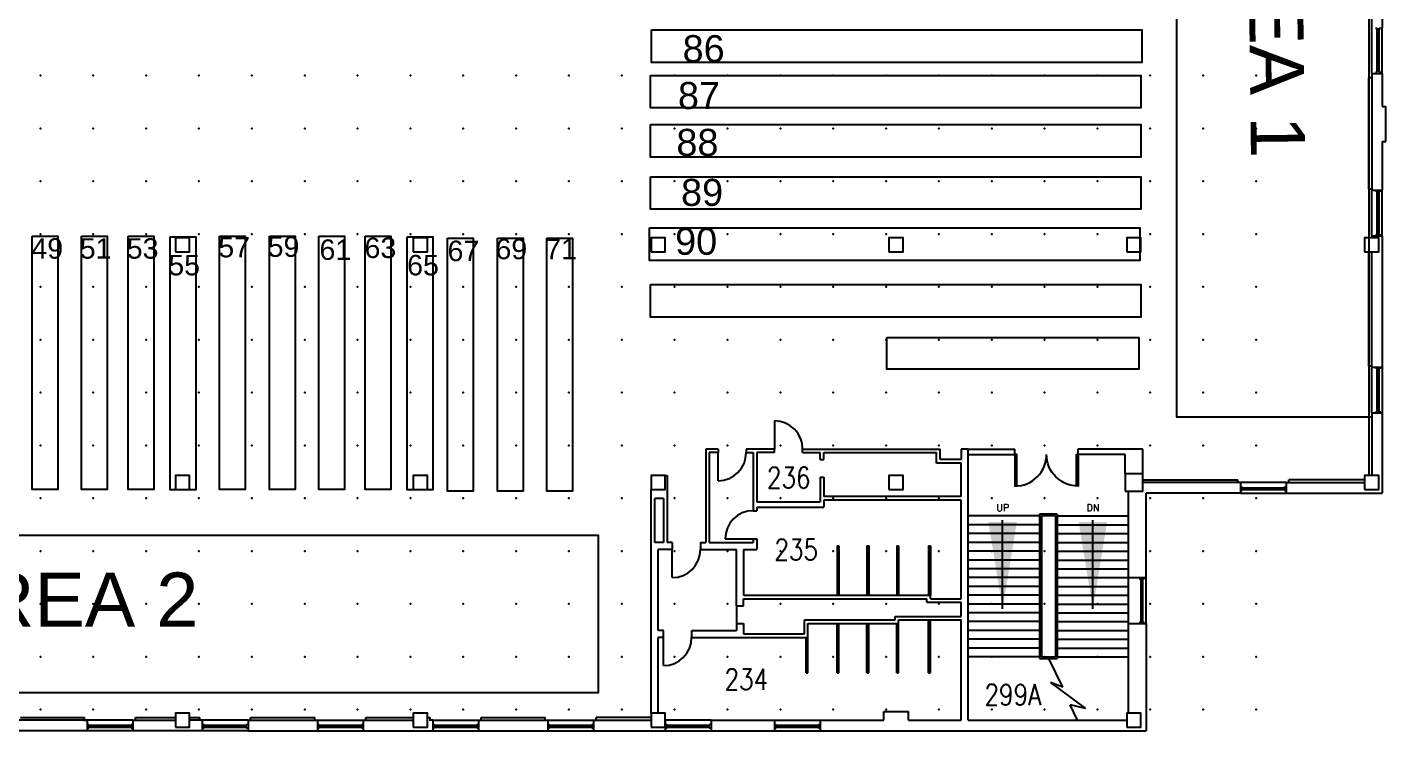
# Model space of a CAD drawing. Header units: millimetres. Extents: x 16 to 306, y 32 to 213.
# Drawn here: x 180.8 to 306.3, y 31.8 to 96.8 of the extents above; entities that cross this region are included whole.
import ezdxf
from ezdxf.enums import TextEntityAlignment as Align

# ---------------------------------------------------------------- set-up
doc = ezdxf.new("R2010")
doc.units = ezdxf.units.MM
for name, color, linetype in [('A-CIRC-TEXT', 1, 'Continuous'), ('A-DOOR', 2, 'Continuous'), ('A-FLOR-IDEN', 202, 'Continuous'), ('A-FLOR-STRS', 1, 'Continuous'), ('A-FLOR-TPTN', 1, 'Continuous'), ('A-WALL', 7, 'Continuous')]:
    doc.layers.add(name, color=color, linetype=linetype)
doc.styles.add('NOTES8', font='romans.shx', dxfattribs={"height": 8})
doc.styles.add('ROMANS', font='ROMANS.shx')
doc.styles.get("Standard").update_dxf_attribs({"font": 'arial.ttf'})
doc.dimstyles.get("Standard").update_dxf_attribs({"dimtxt": 0.18, "dimasz": 0.18, "dimexe": 0.18, "dimexo": 0.0625, "dimgap": 0.09, "dimtad": 0, "dimtih": 1, "dimtoh": 1, "dimdec": 4, "dimzin": 0, "dimdsep": 46, "dimtxsty": 'Standard', "dimcen": 0.09, "dimadec": 0, "dimazin": 0, "dimtfac": 1, "dimtdec": 4, "dimtofl": 0, "dimtmove": 0, "dimatfit": 3, "dimfxl": 1, "dimtolj": 1, "dimtzin": 0, "dimarcsym": 0})

# ---------------------------------------------------------------- blocks, each defined once
blk = doc.blocks.new('*U5')
blk.add_point((0, 0))
blk = doc.blocks.new('*U7')
at = {"color": 0, "linetype": 'ByBlock', "lineweight": -2, "transparency": 16777216}
for p in [(166.0356, 58.6008), (170.919, 58.6008), (175.8024, 58.6008), (180.6858, 58.6008), (185.5692, 58.6008), (190.4526, 58.6008), (195.336, 58.6008), (200.2194, 58.6008), (205.1028, 58.6008), (209.9862, 58.6008), (214.8696, 58.6008), (219.753, 58.6008), (224.6364, 58.6008), (229.5198, 58.6008), (234.4032, 58.6008), (239.2866, 58.6008), (244.17, 58.6008), (249.0534, 58.6008), (253.9368, 58.6008), (258.8202, 58.6008), (263.7036, 58.6008), (268.587, 58.6008), (273.4704, 58.6008), (278.3538, 58.6008), (166.0356, 53.7174), (170.919, 53.7174), (175.8024, 53.7174), (180.6858, 53.7174), (185.5692, 53.7174), (190.4526, 53.7174), (195.336, 53.7174), (200.2194, 53.7174), (205.1028, 53.7174), (209.9862, 53.7174), (214.8696, 53.7174), (219.753, 53.7174), (224.6364, 53.7174), (229.5198, 53.7174), (234.4032, 53.7174), (239.2866, 53.7174), (244.17, 53.7174), (249.0534, 53.7174), (253.9368, 53.7174), (258.8202, 53.7174), (263.7036, 53.7174), (268.587, 53.7174), (273.4704, 53.7174), (278.3538, 53.7174), (166.0356, 48.834), (170.919, 48.834), (175.8024, 48.834), (180.6858, 48.834), (185.5692, 48.834), (190.4526, 48.834), (195.336, 48.834), (200.2194, 48.834), (205.1028, 48.834), (209.9862, 48.834), (214.8696, 48.834), (219.753, 48.834), (224.6364, 48.834), (229.5198, 48.834), (234.4032, 48.834), (239.2866, 48.834), (244.17, 48.834), (249.0534, 48.834), (253.9368, 48.834), (258.8202, 48.834), (263.7036, 48.834), (268.587, 48.834), (273.4704, 48.834), (278.3538, 48.834), (166.0356, 43.9506), (170.919, 43.9506), (175.8024, 43.9506), (180.6858, 43.9506), (185.5692, 43.9506), (190.4526, 43.9506), (195.336, 43.9506), (200.2194, 43.9506), (205.1028, 43.9506), (209.9862, 43.9506), (214.8696, 43.9506), (219.753, 43.9506), (224.6364, 43.9506), (229.5198, 43.9506), (234.4032, 43.9506), (239.2866, 43.9506), (244.17, 43.9506), (249.0534, 43.9506), (253.9368, 43.9506), (258.8202, 43.9506), (263.7036, 43.9506), (268.587, 43.9506), (273.4704, 43.9506), (278.3538, 43.9506), (166.0356, 39.0672), (170.919, 39.0672), (175.8024, 39.0672), (180.6858, 39.0672), (185.5692, 39.0672), (190.4526, 39.0672), (195.336, 39.0672), (200.2194, 39.0672), (205.1028, 39.0672), (209.9862, 39.0672), (214.8696, 39.0672), (219.753, 39.0672), (224.6364, 39.0672), (229.5198, 39.0672), (234.4032, 39.0672), (239.2866, 39.0672), (244.17, 39.0672), (249.0534, 39.0672), (253.9368, 39.0672), (258.8202, 39.0672), (263.7036, 39.0672), (268.587, 39.0672), (273.4704, 39.0672), (278.3538, 39.0672), (166.0356, 34.1838), (170.919, 34.1838), (175.8024, 34.1838), (180.6858, 34.1838), (185.5692, 34.1838), (190.4526, 34.1838), (195.336, 34.1838), (200.2194, 34.1838), (205.1028, 34.1838), (209.9862, 34.1838), (214.8696, 34.1838), (219.753, 34.1838), (224.6364, 34.1838), (229.5198, 34.1838), (234.4032, 34.1838), (239.2866, 34.1838), (244.17, 34.1838), (249.0534, 34.1838), (253.9368, 34.1838), (258.8202, 34.1838), (263.7036, 34.1838), (268.587, 34.1838), (273.4704, 34.1838), (278.3538, 34.1838), (166.0356, 29.3004), (170.919, 29.3004), (175.8024, 29.3004), (180.6858, 29.3004), (185.5692, 29.3004), (190.4526, 29.3004), (195.336, 29.3004), (200.2194, 29.3004), (205.1028, 29.3004), (209.9862, 29.3004), (214.8696, 29.3004), (219.753, 29.3004), (224.6364, 29.3004), (229.5198, 29.3004), (234.4032, 29.3004), (239.2866, 29.3004), (244.17, 29.3004), (249.0534, 29.3004), (253.9368, 29.3004), (258.8202, 29.3004), (263.7036, 29.3004), (268.587, 29.3004), (273.4704, 29.3004), (278.3538, 29.3004), (166.0356, 24.417), (170.919, 24.417), (175.8024, 24.417), (180.6858, 24.417), (185.5692, 24.417), (190.4526, 24.417), (195.336, 24.417), (200.2194, 24.417), (205.1028, 24.417), (209.9862, 24.417), (214.8696, 24.417), (219.753, 24.417), (224.6364, 24.417), (229.5198, 24.417), (234.4032, 24.417), (239.2866, 24.417), (244.17, 24.417), (249.0534, 24.417), (253.9368, 24.417), (258.8202, 24.417), (263.7036, 24.417), (268.587, 24.417), (273.4704, 24.417), (278.3538, 24.417), (166.0356, 19.5336), (170.919, 19.5336), (175.8024, 19.5336), (180.6858, 19.5336), (185.5692, 19.5336), (190.4526, 19.5336), (195.336, 19.5336), (200.2194, 19.5336), (205.1028, 19.5336), (209.9862, 19.5336), (214.8696, 19.5336), (219.753, 19.5336), (224.6364, 19.5336), (229.5198, 19.5336), (234.4032, 19.5336), (239.2866, 19.5336), (244.17, 19.5336), (249.0534, 19.5336), (253.9368, 19.5336), (258.8202, 19.5336), (263.7036, 19.5336), (268.587, 19.5336), (273.4704, 19.5336), (278.3538, 19.5336), (166.0356, 14.6502), (170.919, 14.6502), (175.8024, 14.6502), (180.6858, 14.6502), (185.5692, 14.6502), (190.4526, 14.6502), (195.336, 14.6502), (200.2194, 14.6502), (205.1028, 14.6502), (209.9862, 14.6502), (214.8696, 14.6502), (219.753, 14.6502), (224.6364, 14.6502), (229.5198, 14.6502), (234.4032, 14.6502), (239.2866, 14.6502), (244.17, 14.6502), (249.0534, 14.6502), (253.9368, 14.6502), (258.8202, 14.6502), (263.7036, 14.6502), (268.587, 14.6502), (273.4704, 14.6502), (278.3538, 14.6502), (166.0356, 9.7668), (170.919, 9.7668), (175.8024, 9.7668), (180.6858, 9.7668), (185.5692, 9.7668), (190.4526, 9.7668), (195.336, 9.7668), (200.2194, 9.7668), (205.1028, 9.7668), (209.9862, 9.7668), (214.8696, 9.7668), (219.753, 9.7668), (224.6364, 9.7668), (229.5198, 9.7668), (234.4032, 9.7668), (239.2866, 9.7668), (244.17, 9.7668), (249.0534, 9.7668), (253.9368, 9.7668), (258.8202, 9.7668), (263.7036, 9.7668), (268.587, 9.7668), (273.4704, 9.7668), (278.3538, 9.7668), (166.0356, 4.8834), (170.919, 4.8834), (175.8024, 4.8834), (180.6858, 4.8834), (185.5692, 4.8834), (190.4526, 4.8834), (195.336, 4.8834), (200.2194, 4.8834), (205.1028, 4.8834), (209.9862, 4.8834), (214.8696, 4.8834), (219.753, 4.8834), (224.6364, 4.8834), (229.5198, 4.8834), (234.4032, 4.8834), (239.2866, 4.8834), (244.17, 4.8834), (249.0534, 4.8834), (253.9368, 4.8834), (258.8202, 4.8834), (263.7036, 4.8834), (268.587, 4.8834), (273.4704, 4.8834), (278.3538, 4.8834), (166.0356, 0), (170.919, 0), (175.8024, 0), (180.6858, 0), (185.5692, 0), (190.4526, 0), (195.336, 0), (200.2194, 0), (205.1028, 0), (209.9862, 0), (214.8696, 0), (219.753, 0), (224.6364, 0), (229.5198, 0), (234.4032, 0), (239.2866, 0), (244.17, 0), (249.0534, 0), (253.9368, 0), (258.8202, 0), (263.7036, 0), (268.587, 0), (273.4704, 0), (278.3538, 0)]:
    blk.add_blockref('*U5', p, dxfattribs=at)

msp = doc.modelspace()

# ---------------------------------------------------------------- linework, layer by layer
for points in [[(287.03, 159.32), (304.78, 159.32), (304.78, 60.77), (287.03, 60.77)], [(238.48, 96.58), (283.79, 96.58), (283.79, 93.57), (238.48, 93.57)], [(238.39, 92.37), (283.71, 92.37), (283.71, 89.36), (238.39, 89.36)], [(238.39, 87.82), (283.71, 87.82), (283.71, 84.81), (238.39, 84.81)], [(238.39, 83.01), (283.71, 83.01), (283.71, 80), (238.39, 80)], [(238.31, 78.28), (283.62, 78.28), (283.62, 75.27), (238.31, 75.27)], [(181.27, 77.5), (183.64, 77.5), (183.64, 54.11), (181.27, 54.11)], [(185.83, 77.5), (188.2, 77.5), (188.2, 54.11), (185.83, 54.11)], [(190.12, 77.5), (192.49, 77.5), (192.49, 54.11), (190.12, 54.11)], [(194, 77.46), (196.37, 77.46), (196.37, 54.07), (194, 54.07)], [(198.58, 77.5), (200.95, 77.5), (200.95, 54.11), (198.58, 54.11)], [(203.19, 77.5), (205.56, 77.5), (205.56, 54.11), (203.19, 54.11)], [(207.75, 77.5), (210.12, 77.5), (210.12, 54.11), (207.75, 54.11)], [(212.04, 77.5), (214.41, 77.5), (214.41, 54.11), (212.04, 54.11)], [(215.91, 77.46), (218.28, 77.46), (218.28, 54.07), (215.91, 54.07)], [(219.64, 77.32), (222.01, 77.32), (222.01, 53.93), (219.64, 53.93)], [(224.25, 77.32), (226.62, 77.32), (226.62, 53.93), (224.25, 53.93)], [(228.81, 77.32), (231.18, 77.32), (231.18, 53.93), (228.81, 53.93)], [(238.39, 73.04), (283.71, 73.04), (283.71, 70.03), (238.39, 70.03)], [(260.23, 68.14), (283.52, 68.14), (283.52, 65.22), (260.23, 65.22)], [(111.58, 49.88), (233.55, 49.88), (233.55, 35.31), (111.58, 35.31)]]:
    msp.add_lwpolyline(points, close=True)
at = {"layer": 'A-DOOR'}
for p, q in [((249.84, 60.44), (249.84, 57.84)), ((244.64, 54.91), (244.64, 57.51)), ((245.29, 49.54), (247.89, 49.54)), ((240.41, 45.95), (240.41, 48.55)), ((239.59, 37.82), (239.59, 40.42))]:
    msp.add_line(p, q, dxfattribs=at)
for points in [[(272.23, 54.41), (272.23, 57.34), (272.06, 57.34), (272.06, 54.41, 0.4143), (274.99, 57.34, 0.4143)], [(277.76, 54.41), (277.76, 57.34), (277.92, 57.34), (277.92, 54.41, -0.4143), (274.99, 57.34, -0.4143)]]:
    msp.add_lwpolyline(points, format="xyb", dxfattribs=at)
for centre, start, end in [((249.85, 57.84), 0.035, 90.035), ((244.64, 57.51), 270, 0), ((247.89, 49.54), 90, 180), ((240.41, 48.55), 270, 0), ((239.59, 40.42), 270, 0)]:
    msp.add_arc(centre, 2.6, start, end, dxfattribs=at)
at = {"layer": 'A-FLOR-STRS'}
for p, q in [((274.35, 51.65), (267.76, 51.65)), ((274.35, 51.65), (267.76, 51.65)), ((274.35, 51.65), (267.76, 51.65)), ((274.35, 51.82), (274.35, 38.47)), ((275.98, 51.82), (274.35, 51.82)), ((274.51, 51.65), (274.51, 38.63)), ((275.81, 51.65), (274.51, 51.65)), ((275.81, 51.65), (275.81, 38.63)), ((275.98, 51.82), (275.98, 38.47)), ((275.98, 51.65), (282.57, 51.65)), ((274.35, 50.84), (267.76, 50.84)), ((275.98, 50.84), (282.57, 50.84)), ((274.35, 50.03), (267.76, 50.03)), ((274.35, 49.21), (267.76, 49.21)), ((275.98, 50.03), (282.57, 50.03)), ((275.98, 49.21), (282.57, 49.21)), ((274.35, 48.4), (267.76, 48.4)), ((275.98, 48.4), (282.57, 48.4)), ((274.35, 47.58), (267.76, 47.58)), ((274.35, 46.77), (267.76, 46.77)), ((275.98, 47.58), (282.57, 47.58)), ((275.98, 46.77), (282.57, 46.77)), ((274.35, 45.96), (267.76, 45.96)), ((275.98, 45.96), (282.57, 45.96)), ((274.35, 45.14), (267.76, 45.14)), ((274.35, 44.33), (267.76, 44.33)), ((275.98, 45.14), (282.57, 45.14)), ((275.98, 44.33), (282.57, 44.33)), ((274.35, 43.51), (267.76, 43.51)), ((274.35, 42.7), (267.76, 42.7)), ((275.98, 43.51), (282.57, 43.51)), ((275.98, 42.7), (282.57, 42.7)), ((274.35, 41.89), (267.76, 41.89)), ((275.98, 41.89), (282.57, 41.89)), ((274.35, 41.07), (267.76, 41.07)), ((274.35, 40.26), (267.76, 40.26)), ((275.98, 41.07), (282.57, 41.07)), ((275.98, 40.26), (282.57, 40.26)), ((274.35, 39.44), (267.76, 39.44)), ((275.98, 39.44), (282.57, 39.44)), ((274.35, 38.63), (267.76, 38.63)), ((274.35, 38.47), (275.98, 38.47)), ((274.51, 38.63), (275.81, 38.63)), ((276.49, 35.83), (275.19, 38.47)), ((275.98, 38.63), (282.57, 38.63)), ((275.35, 36.25), (278.58, 33.85)), ((276.49, 35.83), (275.35, 36.25)), ((278.58, 33.85), (277.18, 34.21)), ((277.86, 32.77), (277.18, 34.21))]:
    msp.add_line(p, q, dxfattribs=at)
at = {"layer": 'A-FLOR-TPTN'}
for p, q in [((255.63, 48.89), (255.63, 44.33)), ((255.63, 48.89), (255.79, 48.89)), ((255.79, 48.89), (255.79, 44.33)), ((258.39, 48.89), (258.39, 44.33)), ((258.39, 48.89), (258.56, 48.89)), ((258.56, 48.89), (258.56, 44.33)), ((261.16, 48.89), (261.16, 44.33)), ((261.16, 48.89), (261.32, 48.89)), ((261.32, 48.89), (261.32, 44.33)), ((264.09, 48.88), (264.09, 44.33)), ((264.09, 48.88), (264.26, 48.88)), ((264.26, 48.88), (264.26, 44.33)), ((255.63, 37.16), (255.63, 41.72)), ((255.79, 37.16), (255.79, 41.72)), ((258.39, 37.16), (258.39, 41.72)), ((258.56, 37.16), (258.56, 41.72)), ((261.16, 37.16), (261.16, 41.72)), ((261.32, 37.16), (261.32, 41.72)), ((264.09, 37.16), (264.09, 42.05)), ((264.26, 37.16), (264.26, 42.05)), ((252.78, 37.16), (252.78, 40.42)), ((252.94, 37.16), (252.94, 40.42)), ((252.78, 37.16), (252.94, 37.16)), ((255.63, 37.16), (255.79, 37.16)), ((258.39, 37.16), (258.56, 37.16)), ((261.16, 37.16), (261.32, 37.16)), ((264.09, 37.16), (264.26, 37.16))]:
    msp.add_line(p, q, dxfattribs=at)
at = {"layer": 'A-WALL'}
for p, q in [((306.01, 100.73), (306.01, 96.79)), ((305.03, 96.79), (305.03, 98.05)), ((305.03, 92.55), (305.03, 96.79)), ((306.01, 92.55), (306.01, 96.79)), ((304.78, 81.85), (304.78, 92.15)), ((305.03, 92.15), (304.78, 92.15)), ((305.03, 92.55), (305.03, 81.77)), ((305.03, 92.55), (306.01, 92.55)), ((306.01, 92.55), (306.01, 89.5)), ((306.01, 89.5), (306.34, 89.5)), ((306.34, 86.25), (306.34, 89.5)), ((306.01, 86.25), (306.34, 86.25)), ((306.01, 86.25), (306.01, 81.77)), ((305.03, 81.85), (304.78, 81.85)), ((305.03, 77.54), (305.03, 81.77)), ((305.03, 81.77), (306.01, 81.77)), ((306.01, 77.54), (306.01, 81.77)), ((305.03, 77.54), (305.03, 77.37)), ((305.03, 77.54), (306.01, 77.54)), ((306.01, 77.54), (306.01, 65.41)), ((304.78, 65.49), (304.78, 76.07)), ((305.03, 65.41), (305.03, 76.07)), ((305.03, 65.49), (304.78, 65.49)), ((305.03, 65.41), (306.01, 65.41)), ((305.03, 61.18), (305.03, 65.34)), ((306.01, 65.41), (306.01, 61.18)), ((304.78, 60.77), (304.78, 55.4)), ((305.03, 60.77), (304.78, 60.77)), ((305.03, 61.18), (305.03, 55.4)), ((305.03, 61.18), (306.01, 61.18)), ((306.01, 61.18), (306.01, 53.77)), ((243.5, 57.84), (243.5, 49.21)), ((244.64, 57.84), (243.5, 57.84)), ((244.64, 57.84), (244.64, 57.51)), ((249.85, 57.84), (247.24, 57.84)), ((247.24, 57.84), (247.24, 57.51)), ((249.85, 57.51), (249.85, 57.84)), ((252.45, 57.84), (265.15, 57.84)), ((252.45, 57.51), (252.45, 57.84)), ((265.15, 56.86), (265.15, 57.84)), ((267.76, 57.84), (267.1, 57.84)), ((267.1, 57.84), (267.1, 56.86)), ((267.76, 32.77), (267.76, 57.84)), ((267.76, 57.84), (272.06, 57.84)), ((272.06, 57.35), (272.06, 57.83)), ((277.92, 57.35), (277.92, 57.83)), ((283.87, 57.84), (277.93, 57.84)), ((283.87, 55.56), (283.87, 57.84)), ((243.82, 57.51), (243.82, 49.21)), ((244.64, 57.51), (243.82, 57.51)), ((247.24, 57.51), (247.89, 57.51)), ((247.89, 57.51), (247.89, 52.47)), ((248.22, 57.51), (248.22, 52.96)), ((249.85, 57.51), (248.22, 57.51)), ((252.45, 57.51), (254.08, 57.51)), ((254.08, 56.86), (254.08, 57.51)), ((254.08, 56.86), (254.41, 56.86)), ((254.41, 57.51), (264.82, 57.51)), ((254.41, 56.86), (254.41, 57.51)), ((264.82, 56.54), (264.82, 57.51)), ((267.1, 56.54), (264.82, 56.54)), ((267.1, 56.86), (265.15, 56.86)), ((267.1, 53.44), (267.1, 56.54)), ((267.76, 57.34), (272.06, 57.34)), ((282.24, 57.34), (277.93, 57.34)), ((282.24, 55.56), (282.24, 57.34)), ((239.76, 55.4), (239.92, 55.4)), ((239.92, 55.4), (239.92, 49.21)), ((238.45, 33.42), (238.45, 54.09)), ((254.08, 55.23), (254.41, 55.23)), ((254.08, 55.23), (254.08, 52.96)), ((254.41, 55.23), (254.41, 53.44)), ((283.87, 55), (292.66, 55)), ((292.91, 54.75), (283.87, 54.75)), ((292.66, 54.75), (292.66, 55)), ((297.14, 54.75), (292.91, 54.75)), ((292.91, 54.75), (292.91, 53.77)), ((297.14, 54.75), (304.38, 54.75)), ((297.14, 54.75), (297.14, 53.77)), ((304.38, 55), (297.38, 55)), ((297.38, 54.75), (297.38, 55)), ((238.78, 49.21), (238.78, 53.28)), ((239.59, 53.28), (238.78, 53.28)), ((239.59, 53.28), (239.59, 49.21)), ((248.22, 52.96), (254.08, 52.96)), ((267.1, 53.44), (254.41, 53.44)), ((267.1, 53.12), (254.41, 53.12)), ((254.41, 53.12), (254.41, 52.47)), ((267.1, 44), (267.1, 53.11)), ((282.57, 45.96), (282.57, 53.93)), ((292.91, 53.77), (284.2, 53.77)), ((284.2, 45.96), (284.2, 53.77)), ((292.91, 53.77), (297.14, 53.77)), ((297.14, 53.77), (306.01, 53.77)), ((247.89, 52.47), (247.89, 52.14)), ((247.89, 52.14), (248.22, 52.14)), ((248.22, 52.47), (254.41, 52.47)), ((248.22, 52.47), (248.22, 52.14)), ((239.59, 49.21), (238.78, 49.21)), ((240.41, 49.21), (239.92, 49.21)), ((240.41, 49.21), (240.41, 48.55)), ((243.01, 49.21), (243.01, 48.55)), ((243.01, 49.21), (243.5, 49.21)), ((243.82, 49.21), (247.89, 49.21)), ((247.89, 49.54), (247.89, 49.21)), ((247.89, 49.54), (248.22, 49.54)), ((248.22, 49.54), (248.22, 48.56)), ((239.1, 41.07), (239.1, 48.56)), ((240.41, 48.56), (239.1, 48.56)), ((243.01, 48.56), (246.35, 48.56)), ((246.35, 43.35), (246.35, 48.56)), ((247, 48.56), (248.22, 48.56)), ((247, 48.56), (247, 44.33)), ((282.57, 41.72), (282.57, 45.96)), ((282.57, 45.96), (284.2, 45.96)), ((283.62, 45.95), (283.62, 45.79)), ((283.95, 45.79), (283.62, 45.79)), ((283.7, 45.79), (283.7, 41.88)), ((283.86, 45.79), (283.86, 41.88)), ((283.95, 45.95), (283.95, 45.79)), ((284.2, 41.72), (284.2, 45.96)), ((246.35, 43.35), (246.35, 44)), ((247, 44.33), (264.26, 44.33)), ((247, 44), (263.93, 44)), ((247, 43.35), (247, 44)), ((263.93, 43.68), (263.93, 44)), ((264.26, 44), (264.26, 44.33)), ((264.26, 44), (267.1, 44)), ((246.35, 43.35), (247, 43.35)), ((246.35, 43.35), (246.35, 41.72)), ((263.93, 43.68), (267.1, 43.68)), ((267.1, 42.37), (267.1, 43.68)), ((246.35, 41.72), (246.35, 41.07)), ((246.35, 41.72), (246.35, 41.07)), ((246.35, 41.72), (247, 41.72)), ((247, 41.72), (247, 40.75)), ((252.62, 42.05), (261, 42.05)), ((252.62, 40.75), (252.62, 42.05)), ((252.94, 41.72), (261.32, 41.72)), ((252.94, 40.42), (252.94, 41.72)), ((261, 42.37), (267.1, 42.37)), ((261, 42.05), (261, 42.37)), ((261.32, 42.05), (267.1, 42.05)), ((261.32, 41.72), (261.32, 42.05)), ((267.1, 32.77), (267.1, 42.05)), ((282.57, 33.42), (282.57, 41.72)), ((282.57, 41.72), (284.2, 41.72)), ((283.62, 41.88), (283.62, 41.73)), ((283.95, 41.88), (283.62, 41.88)), ((283.95, 41.88), (283.95, 41.72)), ((284.2, 41.72), (284.2, 31.79)), ((239.59, 41.07), (239.1, 41.07)), ((239.1, 33.42), (239.1, 40.42)), ((239.59, 40.42), (239.1, 40.42)), ((239.59, 40.42), (239.59, 41.07)), ((242.2, 41.07), (246.35, 41.07)), ((242.2, 40.42), (242.2, 41.07)), ((242.2, 40.42), (252.94, 40.42)), ((247, 40.75), (252.62, 40.75)), ((186.34, 32.77), (179.93, 32.77)), ((180.17, 33.02), (186.1, 33.02)), ((186.01, 32.77), (186.34, 32.77)), ((186.1, 32.77), (186.1, 33.02)), ((190.57, 32.77), (186.34, 32.77)), ((186.34, 32.77), (186.34, 31.79)), ((190.57, 32.77), (194.49, 32.77)), ((190.57, 32.77), (190.57, 31.79)), ((190.81, 33.02), (194.5, 33.02)), ((190.81, 32.77), (190.81, 33.02)), ((195.8, 33.02), (196.74, 33.02)), ((196.98, 32.77), (195.8, 32.77)), ((196.74, 32.77), (196.74, 33.02)), ((201.21, 32.77), (196.98, 32.77)), ((196.98, 32.77), (196.98, 31.79)), ((201.21, 32.77), (207.62, 32.77)), ((201.21, 32.77), (201.21, 31.79)), ((201.45, 33.02), (207.39, 33.02)), ((201.45, 32.77), (201.45, 33.02)), ((207.39, 32.77), (207.39, 33.02)), ((207.62, 32.77), (211.86, 32.77)), ((207.62, 32.77), (207.62, 31.79)), ((211.86, 32.77), (216.48, 32.77)), ((211.86, 32.77), (211.86, 31.79)), ((212.09, 33.02), (216.48, 33.02)), ((212.09, 32.77), (212.09, 33.02)), ((217.78, 33.02), (218.03, 33.02)), ((218.27, 32.77), (217.94, 32.77)), ((218.03, 32.77), (218.03, 33.02)), ((218.27, 32.77), (222.5, 32.77)), ((218.27, 32.77), (218.27, 31.79)), ((222.5, 32.77), (228.91, 32.77)), ((222.5, 32.77), (222.5, 31.79)), ((222.74, 33.02), (228.67, 33.02)), ((222.74, 32.77), (222.74, 33.02)), ((228.67, 32.77), (228.67, 33.02)), ((228.91, 32.77), (233.14, 32.77)), ((228.91, 32.77), (228.91, 31.79)), ((233.14, 32.77), (238.45, 32.77)), ((233.14, 32.77), (233.14, 31.79)), ((238.45, 33.02), (233.38, 33.02)), ((233.38, 32.77), (233.38, 33.02)), ((243.99, 32.77), (239.76, 32.77)), ((239.76, 32.77), (239.76, 32.12)), ((243.99, 32.77), (249.85, 32.77)), ((243.99, 32.77), (243.99, 31.79)), ((249.85, 32.77), (254.08, 32.77)), ((249.85, 32.77), (249.85, 31.79)), ((254.08, 32.77), (259.94, 32.77)), ((254.08, 32.77), (254.08, 31.79)), ((259.94, 33.58), (262.22, 33.58)), ((259.94, 32.77), (259.94, 33.58)), ((262.22, 32.77), (262.22, 33.58)), ((262.22, 32.77), (267.1, 32.77)), ((267.76, 32.77), (282.41, 32.77)), ((186.34, 31.79), (179.93, 31.79)), ((186.5, 32.36), (186.34, 32.36)), ((186.5, 32.36), (186.34, 32.36)), ((186.5, 32.03), (186.34, 32.03)), ((186.5, 32.03), (186.34, 32.03)), ((190.57, 31.79), (186.34, 31.79)), ((186.5, 32.03), (186.5, 32.36)), ((186.5, 32.03), (186.5, 32.36)), ((190.41, 32.28), (186.5, 32.28)), ((190.41, 32.28), (186.5, 32.28)), ((190.41, 32.11), (186.5, 32.11)), ((190.41, 32.11), (186.5, 32.11)), ((190.57, 32.36), (190.41, 32.36)), ((190.41, 32.03), (190.41, 32.36)), ((190.57, 32.36), (190.41, 32.36)), ((190.41, 32.03), (190.41, 32.36)), ((190.57, 32.03), (190.41, 32.03)), ((190.57, 32.03), (190.41, 32.03)), ((196.98, 31.79), (190.57, 31.79)), ((197.14, 32.36), (196.98, 32.36)), ((197.14, 32.36), (196.98, 32.36)), ((197.14, 32.03), (196.98, 32.03)), ((197.14, 32.03), (196.98, 32.03)), ((201.21, 31.79), (196.98, 31.79)), ((197.14, 32.03), (197.14, 32.36)), ((197.14, 32.03), (197.14, 32.36)), ((201.05, 32.28), (197.14, 32.28)), ((201.05, 32.28), (197.14, 32.28)), ((201.05, 32.11), (197.14, 32.11)), ((201.05, 32.11), (197.14, 32.11)), ((201.21, 32.36), (201.05, 32.36)), ((201.05, 32.03), (201.05, 32.36)), ((201.21, 32.36), (201.05, 32.36)), ((201.05, 32.03), (201.05, 32.36)), ((201.21, 32.03), (201.05, 32.03)), ((201.21, 32.03), (201.05, 32.03)), ((201.21, 31.79), (207.62, 31.79)), ((207.79, 32.36), (207.62, 32.36)), ((207.79, 32.36), (207.62, 32.36)), ((207.79, 32.03), (207.62, 32.03)), ((207.79, 32.03), (207.62, 32.03)), ((207.62, 31.79), (211.86, 31.79)), ((207.79, 32.03), (207.79, 32.36)), ((207.79, 32.03), (207.79, 32.36)), ((211.69, 32.28), (207.79, 32.28)), ((211.69, 32.28), (207.79, 32.28)), ((211.69, 32.11), (207.79, 32.11)), ((211.69, 32.11), (207.79, 32.11)), ((211.86, 32.36), (211.69, 32.36)), ((211.69, 32.03), (211.69, 32.36)), ((211.86, 32.36), (211.69, 32.36)), ((211.69, 32.03), (211.69, 32.36)), ((211.86, 32.03), (211.69, 32.03)), ((211.86, 32.03), (211.69, 32.03)), ((211.86, 31.79), (218.27, 31.79)), ((218.43, 32.36), (218.27, 32.36)), ((218.43, 32.36), (218.27, 32.36)), ((218.43, 32.03), (218.27, 32.03)), ((218.43, 32.03), (218.27, 32.03)), ((218.27, 31.79), (222.5, 31.79)), ((218.43, 32.03), (218.43, 32.36)), ((218.43, 32.03), (218.43, 32.36)), ((222.34, 32.28), (218.43, 32.28)), ((222.34, 32.28), (218.43, 32.28)), ((222.34, 32.11), (218.43, 32.11)), ((222.34, 32.11), (218.43, 32.11)), ((222.5, 32.36), (222.34, 32.36)), ((222.34, 32.03), (222.34, 32.36)), ((222.5, 32.36), (222.34, 32.36)), ((222.34, 32.03), (222.34, 32.36)), ((222.5, 32.03), (222.34, 32.03)), ((222.5, 32.03), (222.34, 32.03)), ((222.5, 31.79), (228.91, 31.79)), ((229.07, 32.36), (228.91, 32.36)), ((229.07, 32.36), (228.91, 32.36)), ((229.07, 32.03), (228.91, 32.03)), ((229.07, 32.03), (228.91, 32.03)), ((228.91, 31.79), (233.14, 31.79)), ((229.07, 32.03), (229.07, 32.36)), ((229.07, 32.03), (229.07, 32.36)), ((232.98, 32.28), (229.07, 32.28)), ((232.98, 32.28), (229.07, 32.28)), ((232.98, 32.11), (229.07, 32.11)), ((232.98, 32.11), (229.07, 32.11)), ((233.14, 32.36), (232.98, 32.36)), ((233.14, 32.36), (232.98, 32.36)), ((232.98, 32.03), (232.98, 32.36)), ((232.98, 32.03), (232.98, 32.36)), ((233.14, 32.03), (232.98, 32.03)), ((233.14, 32.03), (232.98, 32.03)), ((233.14, 31.79), (239.76, 31.79)), ((239.92, 32.36), (239.75, 32.36)), ((239.92, 32.36), (239.75, 32.36)), ((239.92, 32.03), (239.75, 32.03)), ((239.76, 32.12), (239.76, 31.79)), ((239.92, 32.03), (239.76, 32.03)), ((239.76, 31.79), (243.99, 31.79)), ((239.92, 32.03), (239.92, 32.36)), ((239.92, 32.03), (239.92, 32.36)), ((243.82, 32.28), (239.92, 32.28)), ((243.82, 32.28), (239.92, 32.28)), ((243.82, 32.11), (239.92, 32.11)), ((243.82, 32.11), (239.92, 32.11)), ((243.82, 32.03), (243.82, 32.36)), ((243.82, 32.03), (243.82, 32.36)), ((243.99, 32.36), (243.82, 32.36)), ((243.99, 32.36), (243.82, 32.36)), ((243.99, 32.03), (243.82, 32.03)), ((243.99, 32.03), (243.82, 32.03)), ((243.99, 31.79), (249.85, 31.79)), ((250.01, 32.36), (249.85, 32.36)), ((250.01, 32.36), (249.85, 32.36)), ((250.01, 32.03), (249.85, 32.03)), ((250.01, 32.03), (249.85, 32.03)), ((249.85, 31.79), (254.08, 31.79)), ((250.01, 32.03), (250.01, 32.36)), ((250.01, 32.03), (250.01, 32.36)), ((253.92, 32.28), (250.01, 32.28)), ((253.92, 32.28), (250.01, 32.28)), ((253.92, 32.11), (250.01, 32.11)), ((253.92, 32.11), (250.01, 32.11)), ((254.08, 32.36), (253.92, 32.36)), ((253.92, 32.03), (253.92, 32.36)), ((254.08, 32.36), (253.92, 32.36)), ((253.92, 32.03), (253.92, 32.36)), ((254.08, 32.03), (253.92, 32.03)), ((254.08, 32.03), (253.92, 32.03)), ((254.08, 31.79), (284.2, 31.79))]:
    msp.add_line(p, q, dxfattribs=at)
at = {"layer": 'A-WALL', "linetype": 'Continuous'}
for p, q in [((305.44, 96.79), (305.44, 96.63)), ((305.77, 96.79), (305.77, 96.63)), ((305.77, 96.63), (305.44, 96.63)), ((305.52, 96.63), (305.52, 92.72)), ((305.69, 96.63), (305.69, 92.72)), ((305.44, 92.72), (305.44, 92.56)), ((305.77, 92.72), (305.44, 92.72)), ((305.77, 92.72), (305.77, 92.56)), ((305.44, 81.77), (305.44, 81.61)), ((305.77, 81.61), (305.44, 81.61)), ((305.52, 81.61), (305.52, 77.7)), ((305.69, 81.61), (305.69, 77.7)), ((305.77, 81.77), (305.77, 81.61)), ((305.44, 77.7), (305.44, 77.54)), ((305.77, 77.7), (305.44, 77.7)), ((305.77, 77.7), (305.77, 77.54)), ((305.44, 65.41), (305.44, 65.25)), ((305.77, 65.41), (305.77, 65.25)), ((305.77, 65.25), (305.44, 65.25)), ((305.52, 65.25), (305.52, 61.34)), ((305.69, 65.25), (305.69, 61.34)), ((305.44, 61.34), (305.44, 61.18)), ((305.77, 61.34), (305.44, 61.34)), ((305.77, 61.34), (305.77, 61.18)), ((292.9, 54.33), (293.07, 54.33)), ((292.9, 54.33), (293.07, 54.33)), ((292.9, 54.01), (293.07, 54.01)), ((292.9, 54.01), (293.07, 54.01)), ((293.07, 54.33), (293.07, 54.01)), ((293.07, 54.33), (293.07, 54.01)), ((293.07, 54.25), (296.97, 54.25)), ((293.07, 54.25), (296.97, 54.25)), ((293.07, 54.09), (296.97, 54.09)), ((293.07, 54.09), (296.97, 54.09)), ((296.97, 54.33), (296.97, 54.01)), ((296.97, 54.33), (296.97, 54.01)), ((296.97, 54.33), (297.13, 54.33)), ((296.97, 54.33), (297.13, 54.33)), ((296.97, 54.01), (297.13, 54.01)), ((296.97, 54.01), (297.13, 54.01))]:
    msp.add_line(p, q, dxfattribs=at)
at = {"layer": 'A-WALL'}
for points in [[(194.5, 76.07), (195.8, 76.07), (195.8, 77.37), (194.5, 77.37), (194.5, 76.07)], [(216.48, 76.07), (217.78, 76.07), (217.78, 77.37), (216.48, 77.37), (216.48, 76.07)], [(238.45, 76.07), (239.76, 76.07), (239.76, 77.37), (238.45, 77.37), (238.45, 76.07)], [(260.43, 76.07), (261.73, 76.07), (261.73, 77.37), (260.43, 77.37), (260.43, 76.07)], [(282.41, 76.07), (283.71, 76.07), (283.71, 77.37), (282.41, 77.37), (282.41, 76.07)], [(304.38, 76.07), (305.69, 76.07), (305.69, 77.37), (304.38, 77.37), (304.38, 76.07)], [(194.5, 54.09), (195.8, 54.09), (195.8, 55.4), (194.5, 55.4), (194.5, 54.09)], [(216.48, 54.09), (217.78, 54.09), (217.78, 55.4), (216.48, 55.4), (216.48, 54.09)], [(238.45, 54.09), (239.76, 54.09), (239.76, 55.4), (238.45, 55.4), (238.45, 54.09)], [(260.43, 54.09), (261.73, 54.09), (261.73, 55.4), (260.43, 55.4), (260.43, 54.09)], [(282.24, 53.93), (283.87, 53.93), (283.87, 55.56), (282.24, 55.56), (282.24, 53.93)], [(304.38, 54.09), (305.69, 54.09), (305.69, 55.4), (304.38, 55.4), (304.38, 54.09)], [(194.5, 32.12), (195.8, 32.12), (195.8, 33.42), (194.5, 33.42), (194.5, 32.12)], [(216.48, 32.12), (217.78, 32.12), (217.78, 33.42), (216.48, 33.42), (216.48, 32.12)], [(238.45, 32.12), (239.76, 32.12), (239.76, 33.42), (238.45, 33.42), (238.45, 32.12)], [(282.41, 32.12), (283.71, 32.12), (283.71, 33.42), (282.41, 33.42), (282.41, 32.12)]]:
    msp.add_lwpolyline(points, close=True, dxfattribs=at)
for centre, start, end in [((272.07, 57.83), 90, 180), ((277.93, 57.83), 90, 180), ((272.07, 57.35), 180, 270), ((272.07, 57.35), 180, 270), ((277.93, 57.35), 180, 270)]:
    msp.add_arc(centre, 0.0102, start, end, dxfattribs=at)

# ---------------------------------------------------------------- block references
msp.add_blockref('*U7', (15.99, 33.76))

# ---------------------------------------------------------------- texts
at = {"insert": (298.27, 135.22), "char_height": 5, "attachment_point": 1, "rotation": 270.6906}
msp.add_mtext_dynamic_manual_height_columns('STUDY AREA 1', width=92.9258, gutter_width=125, heights=[0], dxfattribs=at)
at = {"attachment_point": 1}
for s, width, gutter_width, insert, char_height in [('86', 1.585, 12.5, (241.36, 96.09), 2.5), ('87', 2.5, 12.5, (240.93, 91.76), 2.5), ('88', 2.5, 12.5, (240.79, 87.43), 2.5), ('89', 2.5, 12.5, (241.22, 82.81), 2.5), ('90', 2.5, 12.5, (240.67, 78.29), 2.5), ('49', 1.1977, 9.45, (181.19, 77.32), 1.889), ('51', 1.1977, 9.45, (185.66, 77.32), 1.889), ('53', 1.1977, 9.45, (190, 77.32), 1.889), ('57', 1.1977, 9.45, (198.46, 77.44), 1.889), ('59', 1.1977, 9.45, (203.02, 77.49), 1.889), ('61', 1.8891, 9.45, (207.81, 77.21), 1.889), ('63', 1.8891, 9.45, (211.97, 77.38), 1.889), ('67', 1.1977, 9.45, (219.64, 77.1), 1.889), ('69', 1.1977, 9.45, (224.07, 77.27), 1.889), ('71', 1.1977, 9.45, (228.66, 77.27), 1.889), ('55', 1.1977, 9.45, (193.84, 75.78), 1.889), ('65', 1.1977, 9.45, (215.91, 75.78), 1.889), ('STUDY AREA 2', 92.9258, 125, (146.16, 46.42), 5)]:
    msp.add_mtext_dynamic_manual_height_columns(s, width=width, gutter_width=gutter_width, heights=[0], dxfattribs=dict(at, insert=insert, char_height=char_height))
at = {"layer": 'A-CIRC-TEXT', "style": 'NOTES8'}
for s, p in [('UP', (270.34, 52.1)), ('DN', (278.68, 52.1))]:
    msp.add_text(s, height=0.651, dxfattribs=at).set_placement(p)
at = {"layer": 'A-FLOR-IDEN', "style": 'ROMANS', "width": 0.8}
for s, p in [('236', (251.17, 54.22)), ('235', (251.86, 47.56)), ('234', (247.25, 35.58)), ('299A', (271.87, 34.16))]:
    msp.add_text(s, height=1.954, dxfattribs=at).set_placement(p, align=Align.CENTER)

# ---------------------------------------------------------------- leaders
at = {"layer": 'A-CIRC-TEXT'}
for points in [[(270.93, 43.08), (270.93, 51.27)], [(279.27, 43.08), (279.27, 51.27)]]:
    msp.add_leader(points, dimstyle='Standard', override={"dimasz": 8, "dimcen": 8}, dxfattribs=at)

doc.saveas('drawing.dxf')
